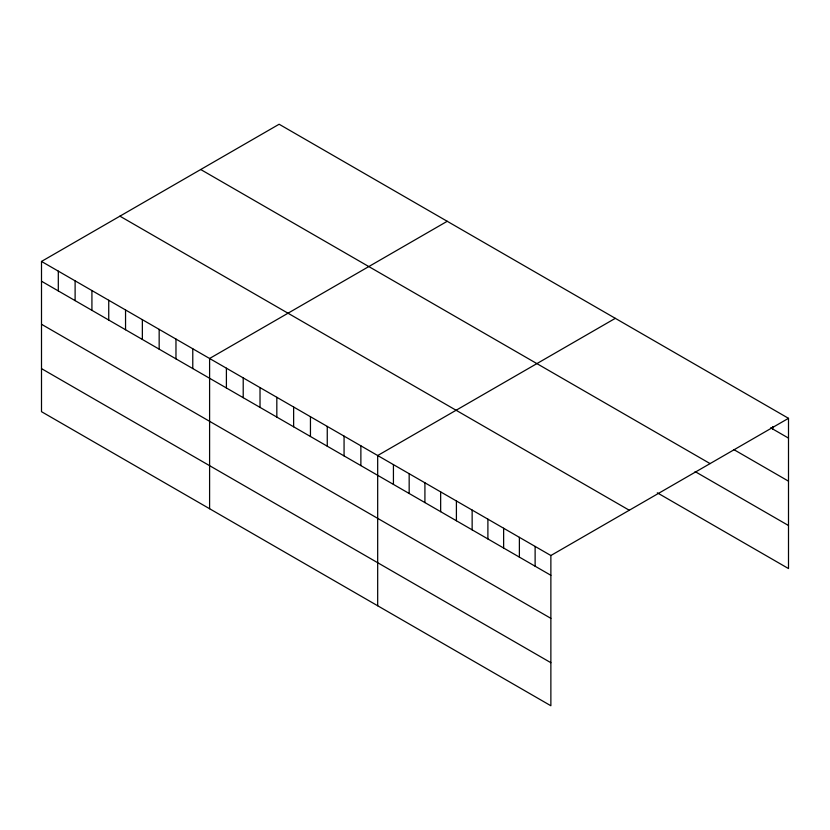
<?xml version="1.0" encoding="UTF-8"?>
<svg xmlns="http://www.w3.org/2000/svg" width="830" height="830" viewBox="0 0 830 830"><rect width="100%" height="100%" fill="white"/><g stroke="black" fill="none" stroke-linecap="round" stroke-linejoin="round"><path stroke-width="1.25" d="M41.5 261.44L550.871 555.519L550.871 705.759L41.5 411.68L41.5 261.44L279.129 124.241L788.5 418.32L788.5 568.56L657.298 492.813M447.225 221.288L209.596 358.487L209.596 508.728M615.31 318.336L377.681 455.535L377.681 605.765M550.871 555.519L788.5 418.32M770.655 427.803L788.5 438.105M733.917 449.642L788.5 481.161M200.715 169.517L710.086 463.596M695.084 471.575L788.5 525.514M119.914 216.163L629.285 510.243M41.5 281.225L550.871 575.304M41.5 324.271L550.871 618.35M41.5 368.624L550.871 662.703M772.751 426.547L772.751 429.017M535.122 546.43L535.122 566.216M519.383 537.342L519.383 557.127M503.634 528.254L503.634 548.039M487.895 519.165L487.895 538.95M472.146 510.066L472.146 529.851M456.407 500.978L456.407 520.763M440.657 491.889L440.657 511.674M424.919 482.801L424.919 502.586M409.169 473.712L409.169 493.497M393.43 464.624L393.43 484.409M360.874 445.824L360.874 465.609M344.066 436.124L344.066 455.909M327.259 426.413L327.259 446.198M310.451 416.712L310.451 436.497M293.633 407.011L293.633 426.796M276.826 397.3L276.826 417.085M260.018 387.6L260.018 407.385M243.211 377.899L243.211 397.684M226.403 368.188L226.403 387.973M192.778 348.776L192.778 368.562M175.97 339.076L175.97 358.861M159.163 329.375L159.163 349.16M142.355 319.664L142.355 339.449M125.548 309.964L125.548 329.749M108.74 300.252L108.74 320.038M91.922 290.552L91.922 310.337M75.115 280.851L75.115 300.636M58.308 271.14L58.308 290.925"/></g></svg>
